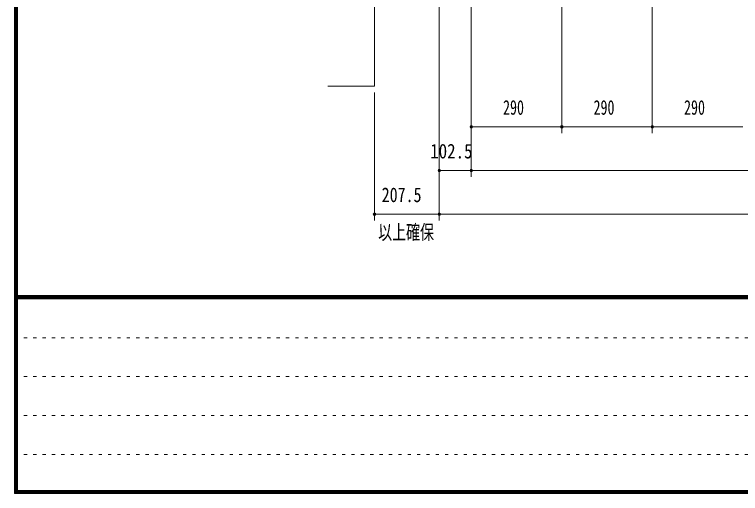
# Model space of a CAD drawing. Units: millimetres, scale not verified. Extents: x -5740 to 5740, y -4020 to 4020.
# Drawn here: x -5740 to -3414, y -4020 to -2485 of the extents above; entities that cross this region are included whole.
import ezdxf
from ezdxf.enums import TextEntityAlignment as Align

# ---------------------------------------------------------------- set-up
doc = ezdxf.new("R2010")
doc.units = ezdxf.units.MM
doc.header["$LTSCALE"] = 10
doc.linetypes.add('USER1', pattern=[3, 1, -2])
for name, color, linetype, lineweight in [('0-2_2-03BODL', 7, 'Continuous', 18), ('0-B_2-F', 3, 'Continuous', 18), ('1-0_0-00', 4, 'Continuous', 18)]:
    doc.layers.add(name, color=color, linetype=linetype, lineweight=lineweight)
doc.styles.add('ＭＳ ゴシック', font='')
doc.styles.get('ＭＳ ゴシック').set_extended_font_data('MS Gothic')

msp = doc.modelspace()

# ---------------------------------------------------------------- linework, layer by layer
at = {"layer": '0-2_2-03BODL'}
msp.add_line((-4586.67, -2714.93), (-4736.67, -2714.93), dxfattribs=at)
msp.add_lwpolyline([(-1261.67, -280.13), (-4586.67, -280.13), (-4586.67, -2714.93)], dxfattribs=at)
at = {"layer": '0-B_2-F'}
for p, q in [((-4379.17, -3144.93), (-4379.17, -1251.13)), ((-4276.67, -3004.93), (-4276.67, -1305.13)), ((-3986.67, -2864.93), (-3986.67, -1305.13)), ((-3696.67, -2864.93), (-3696.67, -1305.13)), ((-4586.67, -3144.93), (-4586.67, -2734.93)), ((-4276.67, -2844.93), (-3986.67, -2844.93)), ((-3986.67, -2844.93), (-3696.67, -2844.93)), ((-3696.67, -2844.93), (-3406.67, -2844.93)), ((-4379.17, -2984.93), (-4276.67, -2984.93)), ((-4326.67, -2984.93), (-296.67, -2984.93)), ((-4586.67, -3124.93), (-4379.17, -3124.93)), ((-4466.67, -3124.93), (-156.67, -3124.93))]:
    msp.add_line(p, q, dxfattribs=at)
for centre, start, end in [((-4276.67, -2844.93), 0, 180), ((-4276.67, -2844.93), 180, 0), ((-3986.67, -2844.93), 0, 180), ((-3986.67, -2844.93), 180, 0), ((-3696.67, -2844.93), 0, 180), ((-3696.67, -2844.93), 180, 0), ((-4379.17, -2984.93), 0, 180), ((-4379.17, -2984.93), 180, 0), ((-4276.67, -2984.93), 0, 180), ((-4276.67, -2984.93), 180, 0), ((-4586.67, -3124.93), 0, 180), ((-4586.67, -3124.93), 180, 0), ((-4379.17, -3124.93), 0, 180), ((-4379.17, -3124.93), 180, 0)]:
    msp.add_arc(centre, 4, start, end, dxfattribs=at)
at = {"layer": '1-0_0-00', "color": 5}
for p, q in [((-5730.47, -3385.85), (5729.53, -3385.85)), ((5729.53, -3386.85), (-5730.47, -3386.85)), ((-5730.47, -3387.85), (5729.53, -3387.85)), ((5729.53, -3388.85), (-5730.47, -3388.85)), ((-5730.47, -3389.85), (5729.53, -3389.85)), ((5729.53, -3390.85), (-5730.47, -3390.85)), ((-5730.47, -3391.85), (5729.53, -3391.85)), ((5729.53, -3392.85), (-5730.47, -3392.85)), ((-5730.47, -3393.85), (5729.53, -3393.85)), ((5729.53, -3394.85), (-5730.47, -3394.85)), ((-5730.47, -3395.85), (5729.53, -3395.85))]:
    msp.add_line(p, q, dxfattribs=at)
at = {"layer": '1-0_0-00', "color": 6, "linetype": 'USER1'}
for p, q in [((1559.53, -3520.65), (-5740.47, -3520.65)), ((-5740.47, -3645.45), (1559.54, -3645.45)), ((1559.54, -3770.25), (-5740.47, -3770.25)), ((-5740.47, -3895.05), (556.34, -3895.05))]:
    msp.add_line(p, q, dxfattribs=at)
at = {"layer": '1-0_0-00', "color": 5}
for points in [[(5739.53, 4020.15), (-5740.47, 4020.15), (-5740.47, -4019.85), (5739.53, -4019.85)], [(5738.53, 4019.15), (5738.53, -4018.85), (-5739.47, -4018.85), (-5739.47, 4019.15)], [(5737.53, 4018.15), (5737.53, -4017.85), (-5738.47, -4017.85), (-5738.47, 4018.15)], [(5736.53, 4017.15), (5736.53, -4016.85), (-5737.47, -4016.85), (-5737.47, 4017.15)], [(5735.53, 4016.15), (5735.53, -4015.85), (-5736.47, -4015.85), (-5736.47, 4016.15)], [(5734.53, 4015.15), (5734.53, -4014.85), (-5735.47, -4014.85), (-5735.47, 4015.15)], [(5733.53, 4014.15), (5733.53, -4013.85), (-5734.47, -4013.85), (-5734.47, 4014.15)], [(5732.53, 4013.15), (5732.53, -4012.85), (-5733.47, -4012.85), (-5733.47, 4013.15)], [(5731.53, 4012.15), (5731.53, -4011.85), (-5732.47, -4011.85), (-5732.47, 4012.15)], [(5730.53, 4011.15), (5730.53, -4010.85), (-5731.47, -4010.85), (-5731.47, 4011.15)], [(5729.53, 4010.15), (5729.53, -4009.85), (-5730.47, -4009.85), (-5730.47, 4010.15)]]:
    msp.add_lwpolyline(points, close=True, dxfattribs=at)

# ---------------------------------------------------------------- texts
at = {"layer": '0-B_2-F', "color": 7, "style": 'ＭＳ ゴシック'}
for s, width, p in [('290', 0.7, (-4174.84, -2820.13)), ('290', 0.7, (-3884.84, -2820.13)), ('290', 0.7, (-3594.84, -2820.13)), ('102.5', 0.85, (-4408.29, -2960.13)), ('207.5', 0.8, (-4563.76, -3100.13)), ('以上確保', 0.7, (-4575.15, -3220.13))]:
    msp.add_text(s, height=46.89, dxfattribs=dict(at, width=width)).set_placement(p, align=Align.BOTTOM_LEFT)

doc.saveas('drawing.dxf')
